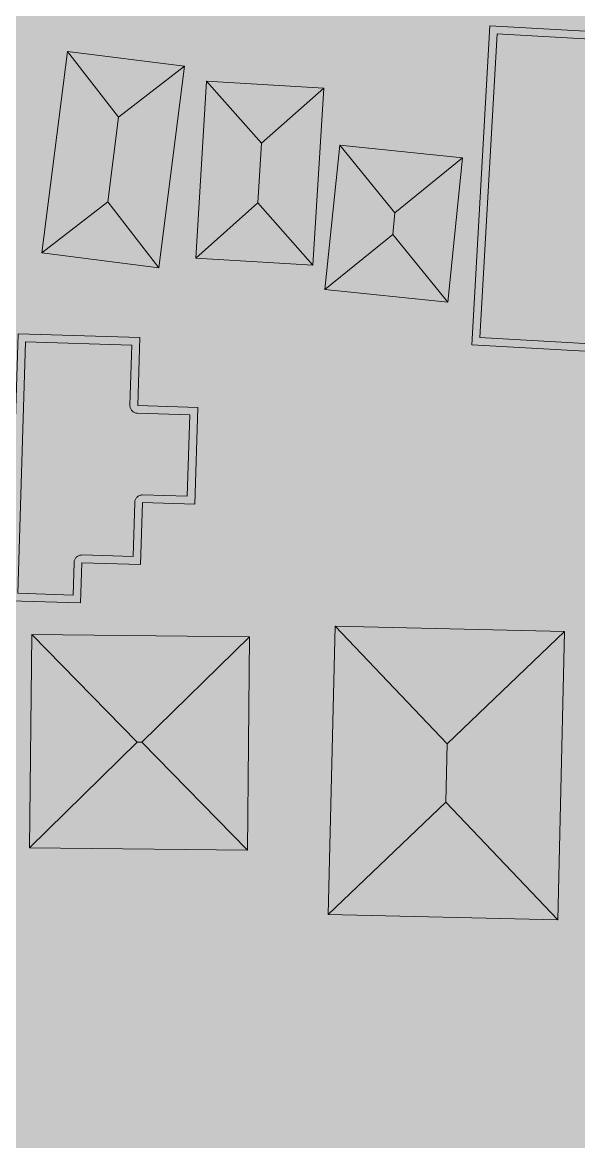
# Model space of a CAD drawing. Header units: metres. Extents: x 305909 to 307171, y 9156037 to 9156671.
# Drawn here: x 306474.4 to 306506.8, y 9156401.8 to 9156467 of the extents above; entities that cross this region are included whole.
import ezdxf

# ---------------------------------------------------------------- set-up
doc = ezdxf.new("R2010")
doc.units = ezdxf.units.M
for name, color, linetype, lineweight, true_color in [('B-BANGUNAN_PERMUKIMAN', 7, 'Continuous', 13, 0xf0cd8c), ('B-BAYANGAN', 7, 'Continuous', 0, 0x76786c), ('T-BANGUNAN_KLASTER_PERLUASAN', 7, 'Continuous', 13, 0xf3b978), ('Z-R-UP', 7, 'Continuous', 0, 0xffecc8)]:
    doc.layers.add(name, color=color, linetype=linetype, lineweight=lineweight, true_color=true_color)

msp = doc.modelspace()

# ---------------------------------------------------------------- hatches: boundary and pattern name
at = {"layer": 'B-BANGUNAN_PERMUKIMAN', "true_color": 0xce7852}
h = msp.add_hatch(color=23, dxfattribs=at)
h.dxf.hatch_style = 1
h.paths.add_polyline_path([(306521.321, 9156464.854), (306520.952, 9156458.396), (306510.644, 9156458.985), (306509.998, 9156447.681), (306500.601, 9156448.218), (306501.663, 9156466.81), (306511.06, 9156466.273), (306511.013, 9156465.443), (306521.321, 9156464.854)])
at = {"layer": 'B-BANGUNAN_PERMUKIMAN', "true_color": 0xe8875c}
h = msp.add_hatch(color=23, dxfattribs=at)
h.dxf.hatch_style = 1
h.paths.add_polyline_path([(306477.013, 9156465.316), (306477.013, 9156465.316), (306479.995, 9156461.474), (306479.374, 9156456.551), (306475.531, 9156453.569), (306477.013, 9156465.316)])
at = {"layer": 'B-BANGUNAN_PERMUKIMAN', "true_color": 0xe2835a}
h = msp.add_hatch(color=23, dxfattribs=at)
h.dxf.hatch_style = 1
h.paths.add_polyline_path([(306479.995, 9156461.474), (306477.013, 9156465.316), (306483.837, 9156464.456), (306483.837, 9156464.455), (306479.995, 9156461.474)])
at = {"layer": 'B-BANGUNAN_PERMUKIMAN', "true_color": 0xb36847}
h = msp.add_hatch(color=25, dxfattribs=at)
h.dxf.hatch_style = 1
h.paths.add_polyline_path([(306479.374, 9156456.551), (306479.995, 9156461.474), (306483.837, 9156464.455), (306482.355, 9156452.709), (306479.374, 9156456.551)])
at = {"layer": 'B-BANGUNAN_PERMUKIMAN', "true_color": 0xe6865b}
h = msp.add_hatch(color=23, dxfattribs=at)
h.dxf.hatch_style = 1
h.paths.add_polyline_path([(306485.136, 9156463.59), (306485.136, 9156463.59), (306488.345, 9156459.96), (306488.131, 9156456.481), (306484.501, 9156453.271), (306484.5, 9156453.271), (306485.136, 9156463.59)])
at = {"layer": 'B-BANGUNAN_PERMUKIMAN', "true_color": 0xe3845a}
h = msp.add_hatch(color=23, dxfattribs=at)
h.dxf.hatch_style = 1
h.paths.add_polyline_path([(306491.975, 9156463.169), (306491.975, 9156463.169), (306488.345, 9156459.96), (306485.136, 9156463.59), (306487.763, 9156463.428), (306491.975, 9156463.169)])
at = {"layer": 'B-BANGUNAN_PERMUKIMAN', "true_color": 0xb56948}
h = msp.add_hatch(color=35, dxfattribs=at)
h.dxf.hatch_style = 1
h.paths.add_polyline_path([(306488.131, 9156456.481), (306488.345, 9156459.96), (306491.975, 9156463.169), (306491.34, 9156452.85), (306488.131, 9156456.481)])
at = {"layer": 'B-BANGUNAN_PERMUKIMAN', "true_color": 0xe7865c}
h = msp.add_hatch(color=23, dxfattribs=at)
h.dxf.hatch_style = 1
h.paths.add_polyline_path([(306492.915, 9156459.859), (306496.122, 9156455.91), (306495.991, 9156454.653), (306492.042, 9156451.446), (306492.042, 9156451.446), (306492.915, 9156459.859)])
at = {"layer": 'B-BANGUNAN_PERMUKIMAN', "true_color": 0xe2845a}
h = msp.add_hatch(color=23, dxfattribs=at)
h.dxf.hatch_style = 1
h.paths.add_polyline_path([(306496.122, 9156455.91), (306492.915, 9156459.859), (306500.072, 9156459.117), (306496.122, 9156455.91)])
at = {"layer": 'B-BANGUNAN_PERMUKIMAN', "true_color": 0xb46947}
h = msp.add_hatch(color=35, dxfattribs=at)
h.dxf.hatch_style = 1
h.paths.add_polyline_path([(306499.198, 9156450.703), (306495.991, 9156454.653), (306496.122, 9156455.91), (306500.072, 9156459.117), (306499.198, 9156450.703)])
at = {"layer": 'B-BANGUNAN_PERMUKIMAN', "true_color": 0xb96c49}
h = msp.add_hatch(color=35, dxfattribs=at)
h.dxf.hatch_style = 1
h.paths.add_polyline_path([(306475.531, 9156453.569), (306479.374, 9156456.551), (306482.355, 9156452.709), (306482.355, 9156452.708), (306475.531, 9156453.569)])
at = {"layer": 'B-BANGUNAN_PERMUKIMAN', "true_color": 0xb86b49}
h = msp.add_hatch(color=35, dxfattribs=at)
h.dxf.hatch_style = 1
h.paths.add_polyline_path([(306488.131, 9156456.481), (306491.34, 9156452.85), (306484.501, 9156453.271), (306488.131, 9156456.481)])
at = {"layer": 'B-BANGUNAN_PERMUKIMAN', "true_color": 0xb96b49}
h = msp.add_hatch(color=35, dxfattribs=at)
h.dxf.hatch_style = 1
h.paths.add_polyline_path([(306495.991, 9156454.653), (306499.198, 9156450.703), (306492.042, 9156451.446), (306495.991, 9156454.653)])
at = {"layer": 'B-BANGUNAN_PERMUKIMAN', "true_color": 0xce7852}
h = msp.add_hatch(color=23, dxfattribs=at)
h.dxf.hatch_style = 1
h.paths.add_polyline_path([(306484.615, 9156444.571), (306484.442, 9156438.923), (306481.392, 9156439.016), (306481.281, 9156435.41), (306477.855, 9156435.515), (306477.783, 9156433.169), (306473.66, 9156433.295), (306474.136, 9156448.852), (306481.236, 9156448.635), (306481.115, 9156444.678), (306484.615, 9156444.571)])
at = {"layer": 'B-BANGUNAN_PERMUKIMAN', "true_color": 0xe5855b}
h = msp.add_hatch(color=23, dxfattribs=at)
h.dxf.hatch_style = 1
h.paths.add_polyline_path([(306499.167, 9156424.96), (306499.086, 9156421.55), (306492.232, 9156415.013), (306492.232, 9156415.013), (306492.629, 9156431.814), (306499.167, 9156424.96)])
at = {"layer": 'B-BANGUNAN_PERMUKIMAN', "true_color": 0xe4855b}
h = msp.add_hatch(color=23, dxfattribs=at)
h.dxf.hatch_style = 1
h.paths.add_polyline_path([(306506.021, 9156431.497), (306506.021, 9156431.497), (306499.167, 9156424.96), (306492.629, 9156431.814), (306506.021, 9156431.497)])
at = {"layer": 'B-BANGUNAN_PERMUKIMAN', "true_color": 0xe5855b}
h = msp.add_hatch(color=23, dxfattribs=at)
h.dxf.hatch_style = 1
h.paths.add_polyline_path([(306474.932, 9156431.339), (306474.932, 9156431.339), (306481.084, 9156425.055), (306474.8, 9156418.903), (306474.932, 9156431.339)])
h = msp.add_hatch(color=23, dxfattribs=at)
h.dxf.hatch_style = 1
h.paths.add_polyline_path([(306481.362, 9156425.052), (306481.084, 9156425.055), (306474.932, 9156431.339), (306487.646, 9156431.204), (306481.362, 9156425.052)])
at = {"layer": 'B-BANGUNAN_PERMUKIMAN', "true_color": 0xb66a48}
h = msp.add_hatch(color=35, dxfattribs=at)
h.dxf.hatch_style = 1
h.paths.add_polyline_path([(306481.362, 9156425.052), (306487.646, 9156431.204), (306487.514, 9156418.768), (306481.362, 9156425.052)])
h = msp.add_hatch(color=35, dxfattribs=at)
h.dxf.hatch_style = 1
h.paths.add_polyline_path([(306499.086, 9156421.55), (306499.167, 9156424.96), (306506.021, 9156431.497), (306505.624, 9156414.696), (306499.086, 9156421.55)])
h = msp.add_hatch(color=35, dxfattribs=at)
h.dxf.hatch_style = 1
h.paths.add_polyline_path([(306474.8, 9156418.903), (306481.084, 9156425.055), (306481.362, 9156425.052), (306487.514, 9156418.768), (306474.8, 9156418.903)])
at = {"layer": 'B-BANGUNAN_PERMUKIMAN', "true_color": 0xb76a48}
h = msp.add_hatch(color=35, dxfattribs=at)
h.dxf.hatch_style = 1
h.paths.add_polyline_path([(306499.086, 9156421.55), (306505.624, 9156414.696), (306505.624, 9156414.696), (306492.232, 9156415.013), (306499.086, 9156421.55)])
at = {"layer": 'B-BAYANGAN', "true_color": 0x76786c}
h = msp.add_hatch(color=8, dxfattribs=at)
h.dxf.hatch_style = 1
h.paths.add_polyline_path([(306496.56, 9156479.94), (306494.575, 9156466.367), (306486.124, 9156467.603), (306488.108, 9156481.176), (306496.56, 9156479.94)])
h = msp.add_hatch(color=8, dxfattribs=at)
h.dxf.hatch_style = 1
h.paths.add_polyline_path([(306496.56, 9156479.94), (306494.575, 9156466.367), (306486.124, 9156467.603), (306488.108, 9156481.176), (306496.56, 9156479.94)])
h = msp.add_hatch(color=8, dxfattribs=at)
h.dxf.hatch_style = 1
h.paths.add_polyline_path([(306511.579, 9156473.752), (306511.158, 9156466.323), (306502.745, 9156466.799), (306503.165, 9156474.228), (306511.579, 9156473.752)])
h = msp.add_hatch(color=8, dxfattribs=at)
h.dxf.hatch_style = 1
h.paths.add_polyline_path([(306511.579, 9156473.752), (306511.158, 9156466.323), (306502.745, 9156466.799), (306503.165, 9156474.228), (306511.579, 9156473.752)])
h = msp.add_hatch(color=8, dxfattribs=at)
h.dxf.hatch_style = 1
h.paths.add_polyline_path([(306475.117, 9156466.154), (306474.46, 9156456.299), (306461.76, 9156457.145), (306462.417, 9156467.001), (306475.117, 9156466.154)])
h = msp.add_hatch(color=8, dxfattribs=at)
h.dxf.hatch_style = 1
h.paths.add_polyline_path([(306475.117, 9156466.154), (306474.46, 9156456.299), (306461.76, 9156457.145), (306462.417, 9156467.001), (306475.117, 9156466.154)])
h = msp.add_hatch(color=8, dxfattribs=at)
h.dxf.hatch_style = 1
h.paths.add_polyline_path([(306522.071, 9156464.104), (306521.702, 9156457.646), (306511.394, 9156458.235), (306510.748, 9156446.931), (306501.351, 9156447.468), (306502.413, 9156466.06), (306511.81, 9156465.523), (306511.763, 9156464.693), (306522.071, 9156464.104)])
h = msp.add_hatch(color=8, dxfattribs=at)
h.dxf.hatch_style = 1
h.paths.add_polyline_path([(306522.071, 9156464.104), (306521.702, 9156457.646), (306511.394, 9156458.235), (306510.748, 9156446.931), (306501.351, 9156447.468), (306502.413, 9156466.06), (306511.81, 9156465.523), (306511.763, 9156464.693), (306522.071, 9156464.104)])
h = msp.add_hatch(color=8, dxfattribs=at)
h.dxf.hatch_style = 1
h.paths.add_polyline_path([(306484.587, 9156463.706), (306483.105, 9156451.958), (306476.281, 9156452.819), (306477.763, 9156464.567), (306484.587, 9156463.706)])
h = msp.add_hatch(color=8, dxfattribs=at)
h.dxf.hatch_style = 1
h.paths.add_polyline_path([(306484.587, 9156463.706), (306483.105, 9156451.958), (306476.281, 9156452.819), (306477.763, 9156464.567), (306484.587, 9156463.706)])
h = msp.add_hatch(color=8, dxfattribs=at)
h.dxf.hatch_style = 1
h.paths.add_polyline_path([(306492.725, 9156462.419), (306492.09, 9156452.1), (306485.25, 9156452.521), (306485.885, 9156462.84), (306492.725, 9156462.419)])
h = msp.add_hatch(color=8, dxfattribs=at)
h.dxf.hatch_style = 1
h.paths.add_polyline_path([(306492.725, 9156462.419), (306492.09, 9156452.1), (306485.25, 9156452.521), (306485.885, 9156462.84), (306492.725, 9156462.419)])
h = msp.add_hatch(color=8, dxfattribs=at)
h.dxf.hatch_style = 1
h.paths.add_polyline_path([(306500.822, 9156458.367), (306499.948, 9156449.953), (306492.791, 9156450.696), (306493.664, 9156459.109), (306500.822, 9156458.367)])
h = msp.add_hatch(color=8, dxfattribs=at)
h.dxf.hatch_style = 1
h.paths.add_polyline_path([(306500.822, 9156458.367), (306499.948, 9156449.953), (306492.791, 9156450.696), (306493.664, 9156459.109), (306500.822, 9156458.367)])
h = msp.add_hatch(color=8, dxfattribs=at)
h.dxf.hatch_style = 1
h.paths.add_polyline_path([(306485.365, 9156443.821), (306485.192, 9156438.173), (306482.142, 9156438.266), (306482.031, 9156434.66), (306478.605, 9156434.765), (306478.533, 9156432.419), (306474.41, 9156432.545), (306474.886, 9156448.102), (306481.986, 9156447.885), (306481.865, 9156443.928), (306485.365, 9156443.821)])
h = msp.add_hatch(color=8, dxfattribs=at)
h.dxf.hatch_style = 1
h.paths.add_polyline_path([(306485.365, 9156443.821), (306485.192, 9156438.173), (306482.142, 9156438.266), (306482.031, 9156434.66), (306478.605, 9156434.765), (306478.533, 9156432.419), (306474.41, 9156432.545), (306474.886, 9156448.102), (306481.986, 9156447.885), (306481.865, 9156443.928), (306485.365, 9156443.821)])
h = msp.add_hatch(color=8, dxfattribs=at)
h.dxf.hatch_style = 1
h.paths.add_polyline_path([(306506.771, 9156430.747), (306506.374, 9156413.946), (306492.982, 9156414.263), (306493.379, 9156431.064), (306506.771, 9156430.747)])
h = msp.add_hatch(color=8, dxfattribs=at)
h.dxf.hatch_style = 1
h.paths.add_polyline_path([(306506.771, 9156430.747), (306506.374, 9156413.946), (306492.982, 9156414.263), (306493.379, 9156431.064), (306506.771, 9156430.747)])
h = msp.add_hatch(color=8, dxfattribs=at)
h.dxf.hatch_style = 1
h.paths.add_polyline_path([(306488.396, 9156430.454), (306488.264, 9156418.018), (306475.55, 9156418.153), (306475.682, 9156430.589), (306488.396, 9156430.454)])
h = msp.add_hatch(color=8, dxfattribs=at)
h.dxf.hatch_style = 1
h.paths.add_polyline_path([(306488.396, 9156430.454), (306488.264, 9156418.018), (306475.55, 9156418.153), (306475.682, 9156430.589), (306488.396, 9156430.454)])
at = {"layer": 'T-BANGUNAN_KLASTER_PERLUASAN', "true_color": 0xe29e5c}
h = msp.add_hatch(color=33, dxfattribs=at)
h.dxf.hatch_style = 1
h.paths.add_polyline_path([(306521.321, 9156464.854), (306520.952, 9156458.396), (306510.644, 9156458.985), (306509.998, 9156447.681), (306500.601, 9156448.218), (306501.663, 9156466.81), (306511.06, 9156466.273), (306511.013, 9156465.443), (306521.321, 9156464.854)])
at = {"layer": 'T-BANGUNAN_KLASTER_PERLUASAN', "true_color": 0xfeb167}
h = msp.add_hatch(color=31, dxfattribs=at)
h.dxf.hatch_style = 1
h.paths.add_polyline_path([(306477.013, 9156465.316), (306477.013, 9156465.316), (306479.995, 9156461.474), (306479.374, 9156456.551), (306475.531, 9156453.569), (306477.013, 9156465.316)])
at = {"layer": 'T-BANGUNAN_KLASTER_PERLUASAN', "true_color": 0xf8ad65}
h = msp.add_hatch(color=21, dxfattribs=at)
h.dxf.hatch_style = 1
h.paths.add_polyline_path([(306479.995, 9156461.474), (306477.013, 9156465.316), (306483.837, 9156464.456), (306483.837, 9156464.455), (306479.995, 9156461.474)])
at = {"layer": 'T-BANGUNAN_KLASTER_PERLUASAN', "true_color": 0xc58a50}
h = msp.add_hatch(color=23, dxfattribs=at)
h.dxf.hatch_style = 1
h.paths.add_polyline_path([(306479.374, 9156456.551), (306479.995, 9156461.474), (306483.837, 9156464.455), (306482.355, 9156452.709), (306479.374, 9156456.551)])
at = {"layer": 'T-BANGUNAN_KLASTER_PERLUASAN', "true_color": 0xfdb067}
h = msp.add_hatch(color=31, dxfattribs=at)
h.dxf.hatch_style = 1
h.paths.add_polyline_path([(306485.136, 9156463.59), (306485.136, 9156463.59), (306488.345, 9156459.96), (306488.131, 9156456.481), (306484.501, 9156453.271), (306484.5, 9156453.271), (306485.136, 9156463.59)])
at = {"layer": 'T-BANGUNAN_KLASTER_PERLUASAN', "true_color": 0xf9ae65}
h = msp.add_hatch(color=21, dxfattribs=at)
h.dxf.hatch_style = 1
h.paths.add_polyline_path([(306491.975, 9156463.169), (306491.975, 9156463.169), (306488.345, 9156459.96), (306485.136, 9156463.59), (306487.763, 9156463.428), (306491.975, 9156463.169)])
at = {"layer": 'T-BANGUNAN_KLASTER_PERLUASAN', "true_color": 0xc68b50}
h = msp.add_hatch(color=23, dxfattribs=at)
h.dxf.hatch_style = 1
h.paths.add_polyline_path([(306488.131, 9156456.481), (306488.345, 9156459.96), (306491.975, 9156463.169), (306491.34, 9156452.85), (306488.131, 9156456.481)])
at = {"layer": 'T-BANGUNAN_KLASTER_PERLUASAN', "true_color": 0xfeb167}
h = msp.add_hatch(color=31, dxfattribs=at)
h.dxf.hatch_style = 1
h.paths.add_polyline_path([(306492.915, 9156459.859), (306496.122, 9156455.91), (306495.991, 9156454.653), (306492.042, 9156451.446), (306492.042, 9156451.446), (306492.915, 9156459.859)])
at = {"layer": 'T-BANGUNAN_KLASTER_PERLUASAN', "true_color": 0xf8ad65}
h = msp.add_hatch(color=21, dxfattribs=at)
h.dxf.hatch_style = 1
h.paths.add_polyline_path([(306496.122, 9156455.91), (306492.915, 9156459.859), (306500.072, 9156459.117), (306496.122, 9156455.91)])
at = {"layer": 'T-BANGUNAN_KLASTER_PERLUASAN', "true_color": 0xc58a50}
h = msp.add_hatch(color=23, dxfattribs=at)
h.dxf.hatch_style = 1
h.paths.add_polyline_path([(306499.198, 9156450.703), (306495.991, 9156454.653), (306496.122, 9156455.91), (306500.072, 9156459.117), (306499.198, 9156450.703)])
at = {"layer": 'T-BANGUNAN_KLASTER_PERLUASAN', "true_color": 0xcb8e52}
h = msp.add_hatch(color=33, dxfattribs=at)
h.dxf.hatch_style = 1
h.paths.add_polyline_path([(306475.531, 9156453.569), (306479.374, 9156456.551), (306482.355, 9156452.709), (306482.355, 9156452.708), (306475.531, 9156453.569)])
at = {"layer": 'T-BANGUNAN_KLASTER_PERLUASAN', "true_color": 0xca8d52}
h = msp.add_hatch(color=33, dxfattribs=at)
h.dxf.hatch_style = 1
h.paths.add_polyline_path([(306488.131, 9156456.481), (306491.34, 9156452.85), (306484.501, 9156453.271), (306488.131, 9156456.481)])
at = {"layer": 'T-BANGUNAN_KLASTER_PERLUASAN', "true_color": 0xcb8e52}
h = msp.add_hatch(color=33, dxfattribs=at)
h.dxf.hatch_style = 1
h.paths.add_polyline_path([(306495.991, 9156454.653), (306499.198, 9156450.703), (306492.042, 9156451.446), (306495.991, 9156454.653)])
at = {"layer": 'T-BANGUNAN_KLASTER_PERLUASAN', "true_color": 0xe29e5c}
h = msp.add_hatch(color=33, dxfattribs=at)
h.dxf.hatch_style = 1
h.paths.add_polyline_path([(306484.615, 9156444.571), (306484.442, 9156438.923), (306481.392, 9156439.016), (306481.281, 9156435.41), (306477.855, 9156435.515), (306477.783, 9156433.169), (306473.66, 9156433.295), (306474.136, 9156448.852), (306481.236, 9156448.635), (306481.115, 9156444.678), (306484.615, 9156444.571)])
at = {"layer": 'T-BANGUNAN_KLASTER_PERLUASAN', "true_color": 0xfcb066}
h = msp.add_hatch(color=31, dxfattribs=at)
h.dxf.hatch_style = 1
h.paths.add_polyline_path([(306499.167, 9156424.96), (306499.086, 9156421.55), (306492.232, 9156415.013), (306492.232, 9156415.013), (306492.629, 9156431.814), (306499.167, 9156424.96)])
at = {"layer": 'T-BANGUNAN_KLASTER_PERLUASAN', "true_color": 0xfaaf66}
h = msp.add_hatch(color=21, dxfattribs=at)
h.dxf.hatch_style = 1
h.paths.add_polyline_path([(306506.021, 9156431.497), (306506.021, 9156431.497), (306499.167, 9156424.96), (306492.629, 9156431.814), (306506.021, 9156431.497)])
at = {"layer": 'T-BANGUNAN_KLASTER_PERLUASAN', "true_color": 0xfbb066}
h = msp.add_hatch(color=31, dxfattribs=at)
h.dxf.hatch_style = 1
h.paths.add_polyline_path([(306474.932, 9156431.339), (306474.932, 9156431.339), (306481.084, 9156425.055), (306474.8, 9156418.903), (306474.932, 9156431.339)])
at = {"layer": 'T-BANGUNAN_KLASTER_PERLUASAN', "true_color": 0xfbaf66}
h = msp.add_hatch(color=21, dxfattribs=at)
h.dxf.hatch_style = 1
h.paths.add_polyline_path([(306481.362, 9156425.052), (306481.084, 9156425.055), (306474.932, 9156431.339), (306487.646, 9156431.204), (306481.362, 9156425.052)])
at = {"layer": 'T-BANGUNAN_KLASTER_PERLUASAN', "true_color": 0xc88b51}
h = msp.add_hatch(color=23, dxfattribs=at)
h.dxf.hatch_style = 1
h.paths.add_polyline_path([(306481.362, 9156425.052), (306487.646, 9156431.204), (306487.514, 9156418.768), (306481.362, 9156425.052)])
at = {"layer": 'T-BANGUNAN_KLASTER_PERLUASAN', "true_color": 0xc78b51}
h = msp.add_hatch(color=23, dxfattribs=at)
h.dxf.hatch_style = 1
h.paths.add_polyline_path([(306499.086, 9156421.55), (306499.167, 9156424.96), (306506.021, 9156431.497), (306505.624, 9156414.696), (306499.086, 9156421.55)])
at = {"layer": 'T-BANGUNAN_KLASTER_PERLUASAN', "true_color": 0xc88c51}
h = msp.add_hatch(color=23, dxfattribs=at)
h.dxf.hatch_style = 1
h.paths.add_polyline_path([(306474.8, 9156418.903), (306481.084, 9156425.055), (306481.362, 9156425.052), (306487.514, 9156418.768), (306474.8, 9156418.903)])
at = {"layer": 'T-BANGUNAN_KLASTER_PERLUASAN', "true_color": 0xc98c51}
h = msp.add_hatch(color=23, dxfattribs=at)
h.dxf.hatch_style = 1
h.paths.add_polyline_path([(306499.086, 9156421.55), (306505.624, 9156414.696), (306505.624, 9156414.696), (306492.232, 9156415.013), (306499.086, 9156421.55)])
at = {"layer": 'Z-R-UP', "true_color": 0xeee8c4}
h = msp.add_hatch(color=254, dxfattribs=at)
h.dxf.hatch_style = 1
h.paths.add_polyline_path([(306440, 9156532.835), (306453.061, 9156530.08), (306455.788, 9156529.715), (306458.481, 9156529.505), (306471.945, 9156528.538), (306504.834, 9156523.084), (306560, 9156512.617), (306560, 9156329.629), (306536.031, 9156332.219), (306513.124, 9156334.559), (306492.355, 9156337.55), (306485.257, 9156338.295), (306440.226, 9156340.291), (306440, 9156340.326), (306440, 9156380), (306440, 9156532.835), (306440, 9156532.835)])

# ---------------------------------------------------------------- linework, layer by layer
at = {"layer": 'B-BANGUNAN_PERMUKIMAN', "color": 17, "lineweight": 9, "true_color": 0x71422d}
for p, q in [((306477.013, 9156465.316), (306479.995, 9156461.474)), ((306483.837, 9156464.455), (306479.995, 9156461.474)), ((306485.136, 9156463.59), (306488.345, 9156459.96)), ((306491.975, 9156463.169), (306488.345, 9156459.96)), ((306479.995, 9156461.474), (306479.374, 9156456.551)), ((306488.131, 9156456.481), (306488.345, 9156459.96)), ((306492.915, 9156459.859), (306496.122, 9156455.91)), ((306500.072, 9156459.117), (306496.122, 9156455.91)), ((306475.531, 9156453.569), (306479.374, 9156456.551)), ((306482.355, 9156452.709), (306479.374, 9156456.551)), ((306484.501, 9156453.271), (306488.131, 9156456.481)), ((306491.34, 9156452.85), (306488.131, 9156456.481)), ((306496.122, 9156455.91), (306495.991, 9156454.653)), ((306492.042, 9156451.446), (306495.991, 9156454.653)), ((306499.198, 9156450.703), (306495.991, 9156454.653)), ((306492.629, 9156431.814), (306499.167, 9156424.96)), ((306474.932, 9156431.339), (306481.084, 9156425.055)), ((306487.646, 9156431.204), (306481.362, 9156425.052)), ((306506.021, 9156431.497), (306499.167, 9156424.96)), ((306474.8, 9156418.903), (306481.084, 9156425.055)), ((306481.362, 9156425.052), (306481.084, 9156425.055)), ((306487.514, 9156418.768), (306481.362, 9156425.052)), ((306499.086, 9156421.55), (306499.167, 9156424.96)), ((306492.232, 9156415.013), (306499.086, 9156421.55)), ((306505.624, 9156414.696), (306499.086, 9156421.55))]:
    msp.add_line(p, q, dxfattribs=at)
at = {"layer": 'B-BANGUNAN_PERMUKIMAN', "color": 17, "lineweight": 13, "true_color": 0x71422d}
for points in [[(306521.321, 9156464.854), (306520.952, 9156458.396), (306510.644, 9156458.985), (306509.998, 9156447.681), (306500.601, 9156448.218), (306501.663, 9156466.81), (306511.06, 9156466.273), (306511.013, 9156465.443), (306521.321, 9156464.854)], [(306483.837, 9156464.456), (306482.355, 9156452.708), (306475.531, 9156453.569), (306477.013, 9156465.317), (306483.837, 9156464.456)], [(306491.975, 9156463.169), (306491.34, 9156452.85), (306484.5, 9156453.271), (306485.135, 9156463.59), (306491.975, 9156463.169)], [(306500.072, 9156459.117), (306499.198, 9156450.703), (306492.041, 9156451.446), (306492.914, 9156459.859), (306500.072, 9156459.117)], [(306484.615, 9156444.571), (306484.442, 9156438.923), (306481.392, 9156439.016), (306481.281, 9156435.41), (306477.855, 9156435.515), (306477.783, 9156433.169), (306473.66, 9156433.295), (306474.136, 9156448.852), (306481.236, 9156448.635), (306481.115, 9156444.678), (306484.615, 9156444.571)], [(306506.021, 9156431.497), (306505.624, 9156414.696), (306492.232, 9156415.013), (306492.629, 9156431.814), (306506.021, 9156431.497)], [(306487.646, 9156431.204), (306487.514, 9156418.768), (306474.8, 9156418.903), (306474.932, 9156431.339), (306487.646, 9156431.204)]]:
    msp.add_lwpolyline(points, close=True, dxfattribs=at)
at = {"layer": 'B-BANGUNAN_PERMUKIMAN', "color": 11, "lineweight": 9, "true_color": 0xf38d60}
msp.add_lwpolyline([(306509.574, 9156448.156), (306501.076, 9156448.641), (306502.087, 9156466.335), (306510.585, 9156465.85)], dxfattribs=at)
msp.add_lwpolyline([(306484.152, 9156444.135), (306484.006, 9156439.386), (306481.406, 9156439.466), (306481.361, 9156439.465), (306481.318, 9156439.46), (306481.274, 9156439.451), (306481.232, 9156439.437), (306481.192, 9156439.419), (306481.153, 9156439.398), (306481.117, 9156439.373), (306481.083, 9156439.344), (306481.053, 9156439.312), (306481.025, 9156439.277), (306481.002, 9156439.24), (306480.982, 9156439.201), (306480.965, 9156439.16), (306480.953, 9156439.117), (306480.946, 9156439.074), (306480.942, 9156439.03), (306480.845, 9156435.874), (306477.869, 9156435.965), (306477.825, 9156435.964), (306477.781, 9156435.959), (306477.738, 9156435.95), (306477.696, 9156435.936), (306477.655, 9156435.918), (306477.617, 9156435.897), (306477.581, 9156435.872), (306477.547, 9156435.843), (306477.516, 9156435.811), (306477.489, 9156435.777), (306477.465, 9156435.739), (306477.445, 9156435.7), (306477.429, 9156435.659), (306477.417, 9156435.616), (306477.409, 9156435.573), (306477.406, 9156435.529), (306477.347, 9156433.632), (306474.123, 9156433.731), (306474.572, 9156448.389), (306480.772, 9156448.199), (306480.665, 9156444.692), (306480.666, 9156444.648), (306480.671, 9156444.604), (306480.68, 9156444.561), (306480.694, 9156444.519), (306480.712, 9156444.478), (306480.733, 9156444.44), (306480.758, 9156444.403), (306480.787, 9156444.37), (306480.819, 9156444.339), (306480.853, 9156444.312), (306480.891, 9156444.288), (306480.93, 9156444.268), (306480.971, 9156444.252), (306481.014, 9156444.24), (306481.057, 9156444.232), (306481.101, 9156444.228), (306484.152, 9156444.135)], close=True, dxfattribs=at)
at = {"layer": 'T-BANGUNAN_KLASTER_PERLUASAN', "color": 27, "lineweight": 9, "true_color": 0x7c5632}
for p, q in [((306477.013, 9156465.316), (306479.995, 9156461.474)), ((306483.837, 9156464.455), (306479.995, 9156461.474)), ((306485.136, 9156463.59), (306488.345, 9156459.96)), ((306491.975, 9156463.169), (306488.345, 9156459.96)), ((306479.995, 9156461.474), (306479.374, 9156456.551)), ((306488.131, 9156456.481), (306488.345, 9156459.96)), ((306492.915, 9156459.859), (306496.122, 9156455.91)), ((306500.072, 9156459.117), (306496.122, 9156455.91)), ((306475.531, 9156453.569), (306479.374, 9156456.551)), ((306482.355, 9156452.709), (306479.374, 9156456.551)), ((306484.501, 9156453.271), (306488.131, 9156456.481)), ((306491.34, 9156452.85), (306488.131, 9156456.481)), ((306496.122, 9156455.91), (306495.991, 9156454.653)), ((306492.042, 9156451.446), (306495.991, 9156454.653)), ((306499.198, 9156450.703), (306495.991, 9156454.653)), ((306492.629, 9156431.814), (306499.167, 9156424.96)), ((306474.932, 9156431.339), (306481.084, 9156425.055)), ((306487.646, 9156431.204), (306481.362, 9156425.052)), ((306506.021, 9156431.497), (306499.167, 9156424.96)), ((306474.8, 9156418.903), (306481.084, 9156425.055)), ((306481.362, 9156425.052), (306481.084, 9156425.055)), ((306487.514, 9156418.768), (306481.362, 9156425.052)), ((306499.086, 9156421.55), (306499.167, 9156424.96)), ((306492.232, 9156415.013), (306499.086, 9156421.55)), ((306505.624, 9156414.696), (306499.086, 9156421.55))]:
    msp.add_line(p, q, dxfattribs=at)
at = {"layer": 'T-BANGUNAN_KLASTER_PERLUASAN', "color": 27, "lineweight": 13, "true_color": 0x7c5632}
for points in [[(306521.321, 9156464.854), (306520.952, 9156458.396), (306510.644, 9156458.985), (306509.998, 9156447.681), (306500.601, 9156448.218), (306501.663, 9156466.81), (306511.06, 9156466.273), (306511.013, 9156465.443), (306521.321, 9156464.854)], [(306483.837, 9156464.456), (306482.355, 9156452.708), (306475.531, 9156453.569), (306477.013, 9156465.317), (306483.837, 9156464.456)], [(306491.975, 9156463.169), (306491.34, 9156452.85), (306484.5, 9156453.271), (306485.135, 9156463.59), (306491.975, 9156463.169)], [(306500.072, 9156459.117), (306499.198, 9156450.703), (306492.041, 9156451.446), (306492.914, 9156459.859), (306500.072, 9156459.117)], [(306484.615, 9156444.571), (306484.442, 9156438.923), (306481.392, 9156439.016), (306481.281, 9156435.41), (306477.855, 9156435.515), (306477.783, 9156433.169), (306473.66, 9156433.295), (306474.136, 9156448.852), (306481.236, 9156448.635), (306481.115, 9156444.678), (306484.615, 9156444.571)], [(306506.021, 9156431.497), (306505.624, 9156414.696), (306492.232, 9156415.013), (306492.629, 9156431.814), (306506.021, 9156431.497)], [(306487.646, 9156431.204), (306487.514, 9156418.768), (306474.8, 9156418.903), (306474.932, 9156431.339), (306487.646, 9156431.204)]]:
    msp.add_lwpolyline(points, close=True, dxfattribs=at)
at = {"layer": 'T-BANGUNAN_KLASTER_PERLUASAN', "color": 31, "lineweight": 9, "true_color": 0xffba6c}
msp.add_lwpolyline([(306509.574, 9156448.156), (306501.076, 9156448.641), (306502.087, 9156466.335), (306510.585, 9156465.85)], dxfattribs=at)
msp.add_lwpolyline([(306484.152, 9156444.135), (306484.006, 9156439.386), (306481.406, 9156439.466), (306481.361, 9156439.465), (306481.318, 9156439.46), (306481.274, 9156439.451), (306481.232, 9156439.437), (306481.192, 9156439.419), (306481.153, 9156439.398), (306481.117, 9156439.373), (306481.083, 9156439.344), (306481.053, 9156439.312), (306481.025, 9156439.277), (306481.002, 9156439.24), (306480.982, 9156439.201), (306480.965, 9156439.16), (306480.953, 9156439.117), (306480.946, 9156439.074), (306480.942, 9156439.03), (306480.845, 9156435.874), (306477.869, 9156435.965), (306477.825, 9156435.964), (306477.781, 9156435.959), (306477.738, 9156435.95), (306477.696, 9156435.936), (306477.655, 9156435.918), (306477.617, 9156435.897), (306477.581, 9156435.872), (306477.547, 9156435.843), (306477.516, 9156435.811), (306477.489, 9156435.777), (306477.465, 9156435.739), (306477.445, 9156435.7), (306477.429, 9156435.659), (306477.417, 9156435.616), (306477.409, 9156435.573), (306477.406, 9156435.529), (306477.347, 9156433.632), (306474.123, 9156433.731), (306474.572, 9156448.389), (306480.772, 9156448.199), (306480.665, 9156444.692), (306480.666, 9156444.648), (306480.671, 9156444.604), (306480.68, 9156444.561), (306480.694, 9156444.519), (306480.712, 9156444.478), (306480.733, 9156444.44), (306480.758, 9156444.403), (306480.787, 9156444.37), (306480.819, 9156444.339), (306480.853, 9156444.312), (306480.891, 9156444.288), (306480.93, 9156444.268), (306480.971, 9156444.252), (306481.014, 9156444.24), (306481.057, 9156444.232), (306481.101, 9156444.228), (306484.152, 9156444.135)], close=True, dxfattribs=at)

doc.saveas('drawing.dxf')
